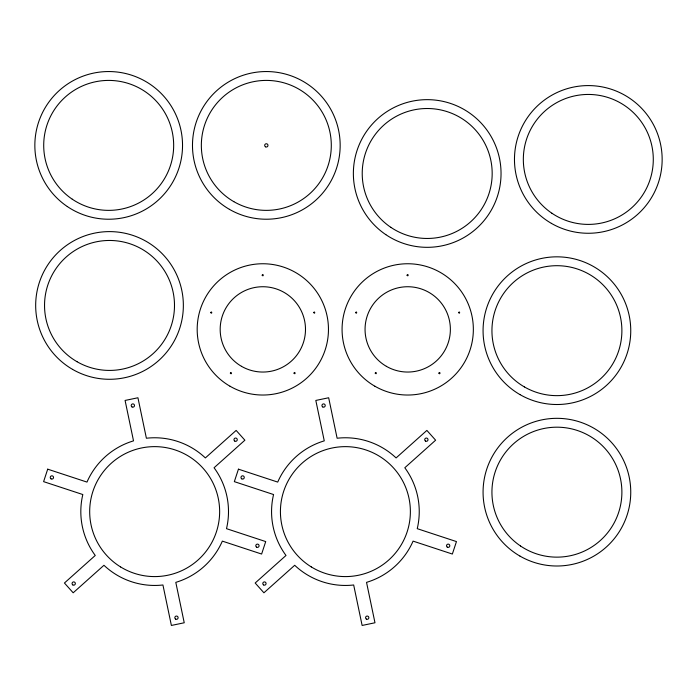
<?xml version="1.0" encoding="UTF-8"?>
<svg xmlns="http://www.w3.org/2000/svg" width="697" height="697" viewBox="0 0 697 697"><rect width="100%" height="100%" fill="white"/><g stroke="black" fill="none" stroke-linecap="round" stroke-linejoin="round"><path stroke-width="1.05" d="M210.677 312.604C212.324 314.756 211.914 310.348 210.677 312.604M230.35 373.148C231.857 375.343 231.665 370.996 230.35 373.104M262.177 275.193C263.64 277.45 263.527 272.971 262.177 275.193M294.003 373.148C295.667 375.274 295.223 370.891 294.012 373.104M313.676 312.604C315.201 314.783 314.966 310.479 313.685 312.517M355.557 312.604C356.942 314.809 357.169 310.461 355.575 312.517M375.23 373.148C377.025 375.204 376.293 370.9 375.239 373.104M407.057 275.193C408.425 277.423 408.616 272.997 407.057 275.193M438.883 373.148C440.277 375.369 440.443 370.978 438.892 373.104M458.556 312.604C460.046 314.783 459.933 310.47 458.574 312.517M47.701 469.168L43.606 481.644L82.821 494.539A73.838 73.838 0 0 0 95.254 555.465L64.429 583.014L73.176 592.798L103.958 565.284A73.838 73.838 0 0 0 162.932 584.983L171.384 625.453L184.235 622.769L175.801 582.361A73.838 73.838 0 0 0 222.343 541.125L261.619 554.045L265.714 541.578L226.499 528.674A73.838 73.838 0 0 0 214.066 467.757L244.891 440.199L236.144 430.415L205.362 457.929A73.838 73.838 0 0 0 146.387 438.23L137.936 397.76L125.085 400.444L133.519 440.861A73.838 73.838 0 0 0 86.977 482.089L47.701 469.168M238.444 469.168L234.34 481.644L273.564 494.539A73.838 73.838 0 0 0 285.997 555.465L255.172 583.014L263.919 592.798L294.7 565.284A73.838 73.838 0 0 0 353.675 584.983L362.126 625.453L374.977 622.769L366.535 582.361A73.838 73.838 0 0 0 413.077 541.125L452.353 554.045L456.457 541.578L417.242 528.674A73.838 73.838 0 0 0 404.809 467.757L435.625 440.199L426.878 430.415L396.096 457.929A73.838 73.838 0 0 0 337.121 438.23L328.67 397.76L315.819 400.444L324.262 440.861A73.838 73.838 0 0 0 277.72 482.089L238.444 469.168M551.893 213.238A64.978 64.978 0 0 0 653.124 164.065A64.978 64.978 0 0 0 559.918 100.978A64.978 64.978 0 0 0 551.893 213.238M551.388 223.371A73.838 73.838 0 0 0 662.15 159.43A73.838 73.838 0 0 0 551.388 95.48A73.838 73.838 0 0 0 551.388 223.371M390.782 227.3A64.978 64.978 0 0 0 492.012 178.127A64.978 64.978 0 0 0 398.806 115.04A64.978 64.978 0 0 0 390.782 227.3M385.816 234.636A73.838 73.838 0 0 0 500.855 178.754A73.838 73.838 0 0 0 394.938 107.077A73.838 73.838 0 0 0 385.816 234.636M72.27 199.203A64.978 64.978 0 0 0 173.501 150.021A64.978 64.978 0 0 0 80.294 86.942A64.978 64.978 0 0 0 72.27 199.203M67.304 206.539A73.838 73.838 0 0 0 182.344 150.657A73.838 73.838 0 0 0 76.426 78.97A73.838 73.838 0 0 0 67.304 206.539M229.409 209.335A73.838 73.838 0 0 0 340.162 145.385A73.838 73.838 0 0 0 229.409 81.436A73.838 73.838 0 0 0 229.409 209.335M233.835 201.66A64.978 64.978 0 0 0 331.302 145.385A64.978 64.978 0 0 0 233.835 89.111A64.978 64.978 0 0 0 233.835 201.66M265.505 146.806A1.638 1.638 0 0 0 267.97 145.385A1.638 1.638 0 0 0 265.505 143.965A1.638 1.638 0 0 0 265.505 146.806M77.027 361.717A64.978 64.978 0 0 0 174.494 305.443A64.978 64.978 0 0 0 77.027 249.169A64.978 64.978 0 0 0 77.027 361.717M72.593 369.393A73.838 73.838 0 0 0 183.355 305.443A73.838 73.838 0 0 0 72.593 241.502A73.838 73.838 0 0 0 72.593 369.393M234.723 441.053A1.638 1.638 0 0 0 237.259 439.772A1.638 1.638 0 0 0 234.88 438.213A1.638 1.638 0 0 0 234.723 441.053M256.566 547.154A1.638 1.638 0 0 0 259.075 545.812A1.638 1.638 0 0 0 256.653 544.313A1.638 1.638 0 0 0 256.566 547.154M175.635 619.102A1.638 1.638 0 0 0 178.11 617.699A1.638 1.638 0 0 0 175.661 616.261A1.638 1.638 0 0 0 175.635 619.102M72.802 584.905A1.638 1.638 0 0 0 75.337 583.624A1.638 1.638 0 0 0 72.958 582.073A1.638 1.638 0 0 0 72.802 584.905M51.02 478.848A1.638 1.638 0 0 0 53.53 477.506A1.638 1.638 0 0 0 51.116 476.007A1.638 1.638 0 0 0 51.02 478.848M120.581 566.931A64.978 64.978 0 0 0 219.616 513.462A64.978 64.978 0 0 0 123.787 454.435A64.978 64.978 0 0 0 120.581 566.931M132.021 406.943A1.638 1.638 0 0 0 134.495 405.541A1.638 1.638 0 0 0 132.038 404.103A1.638 1.638 0 0 0 132.021 406.943M322.755 406.943A1.638 1.638 0 0 0 325.229 405.541A1.638 1.638 0 0 0 322.781 404.103A1.638 1.638 0 0 0 322.755 406.943M311.315 566.931A64.978 64.978 0 0 0 410.35 513.462A64.978 64.978 0 0 0 314.53 454.435A64.978 64.978 0 0 0 311.315 566.931M241.763 478.848A1.638 1.638 0 0 0 244.264 477.506A1.638 1.638 0 0 0 241.85 476.007A1.638 1.638 0 0 0 241.763 478.848M263.536 584.905A1.638 1.638 0 0 0 266.071 583.624A1.638 1.638 0 0 0 263.701 582.073A1.638 1.638 0 0 0 263.536 584.905M366.378 619.102A1.638 1.638 0 0 0 368.852 617.699A1.638 1.638 0 0 0 366.404 616.261A1.638 1.638 0 0 0 366.378 619.102M447.308 547.154A1.638 1.638 0 0 0 449.809 545.812A1.638 1.638 0 0 0 447.396 544.313A1.638 1.638 0 0 0 447.308 547.154M425.466 441.053A1.638 1.638 0 0 0 428.002 439.772A1.638 1.638 0 0 0 425.623 438.213A1.638 1.638 0 0 0 425.466 441.053M374.899 386.234A65.631 65.631 0 0 0 473.35 329.385A65.631 65.631 0 0 0 374.899 272.544A65.631 65.631 0 0 0 374.899 386.234M386.382 366.334A42.665 42.665 0 0 0 450.375 329.385A42.665 42.665 0 0 0 386.382 292.444A42.665 42.665 0 0 0 386.382 366.334M241.502 366.334A42.665 42.665 0 0 0 305.495 329.385A42.665 42.665 0 0 0 241.502 292.444A42.665 42.665 0 0 0 241.502 366.334M230.01 386.234A65.631 65.631 0 0 0 328.461 329.385A65.631 65.631 0 0 0 230.01 272.544A65.631 65.631 0 0 0 230.01 386.234M524.423 386.94A64.978 64.978 0 0 0 621.89 330.666A64.978 64.978 0 0 0 524.423 274.4A64.978 64.978 0 0 0 524.423 386.94M519.988 394.615A73.838 73.838 0 0 0 630.75 330.666A73.838 73.838 0 0 0 519.988 266.724A73.838 73.838 0 0 0 519.988 394.615M519.988 556.11A73.838 73.838 0 0 0 630.75 492.169A73.838 73.838 0 0 0 519.988 428.219A73.838 73.838 0 0 0 519.988 556.11M520.493 545.978A64.978 64.978 0 0 0 621.724 496.804A64.978 64.978 0 0 0 528.518 433.717A64.978 64.978 0 0 0 520.493 545.978"/></g></svg>
